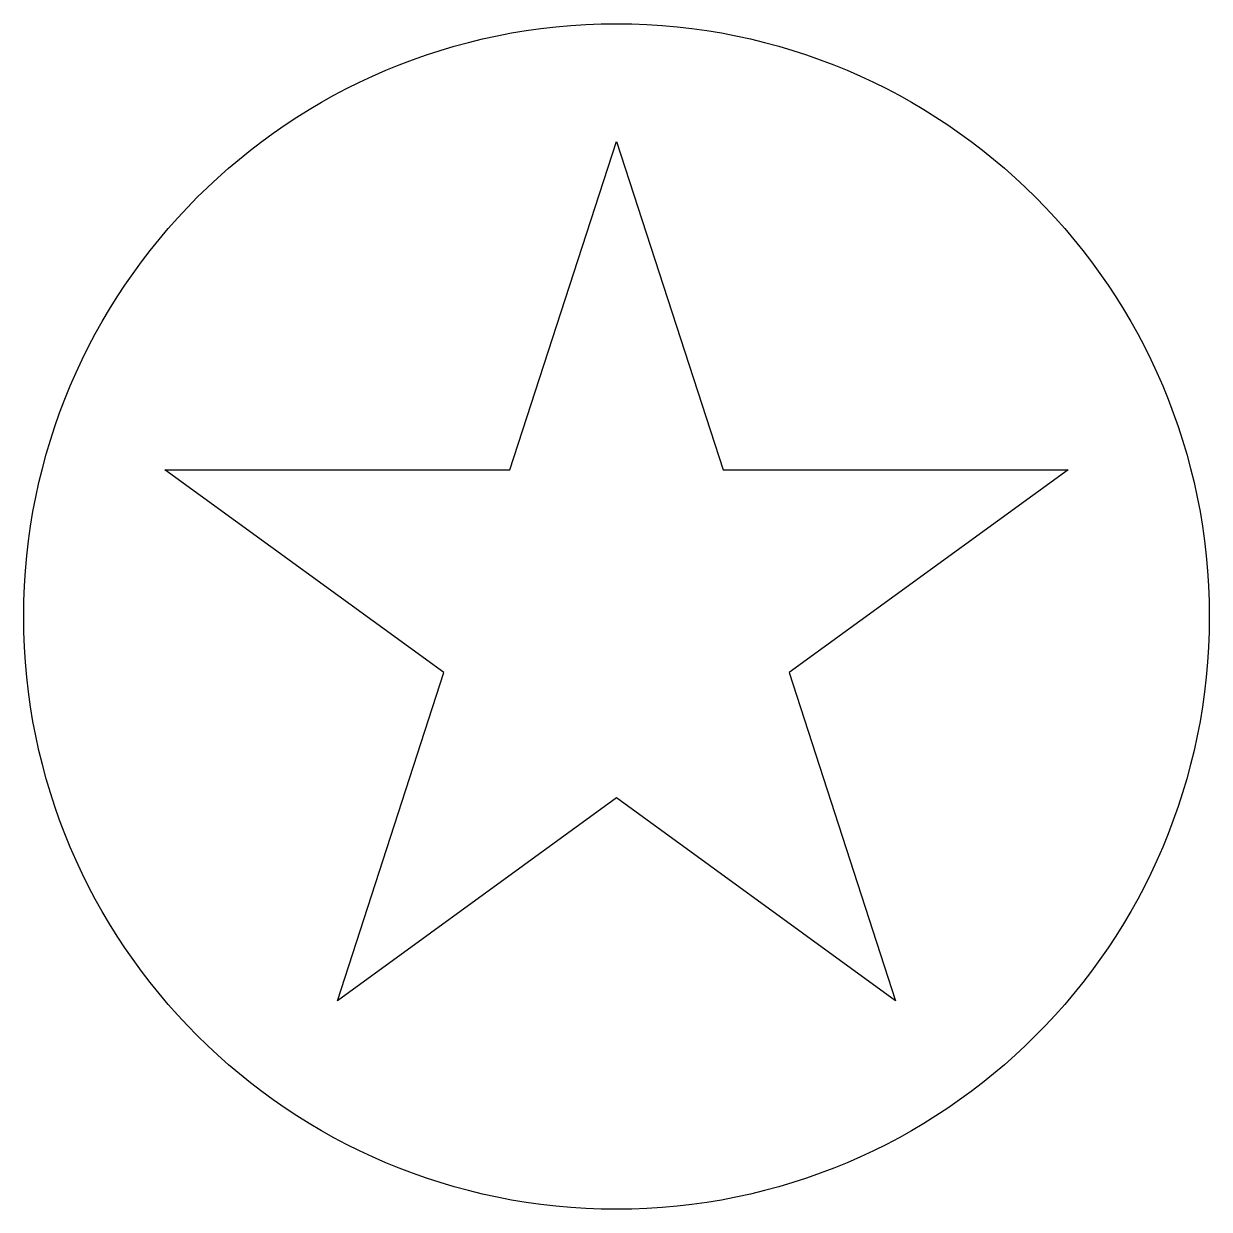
# Model space of a CAD drawing. Header units: inches. Extents: x 340 to 700, y -56 to 304.
import ezdxf

# ---------------------------------------------------------------- set-up
doc = ezdxf.new("R2010")
doc.units = ezdxf.units.IN
doc.header["$LTSCALE"] = 20
doc.header["$MEASUREMENT"] = 0

msp = doc.modelspace()

# ---------------------------------------------------------------- linework, layer by layer
at = {"color": 253, "lineweight": 30, "ltscale": 20}
for points in [[(467.79, 106.86), (383.18, 168.33), (487.77, 168.33), (487.77, 168.33), (520.08, 267.8), (552.4, 168.33)], [(552.4, 168.33), (656.99, 168.33), (572.38, 106.86)], [(435.47, 7.39), (467.79, 106.86)], [(572.38, 106.86), (604.7, 7.39), (520.08, 68.87)], [(520.08, 68.87), (435.47, 7.39)]]:
    msp.add_lwpolyline(points, dxfattribs=at)
at = {"color": 8, "linetype": 'Continuous', "lineweight": 30, "ltscale": 20}
msp.add_circle((520.08, 123.85), 179.68, dxfattribs=at)

doc.saveas('drawing.dxf')
